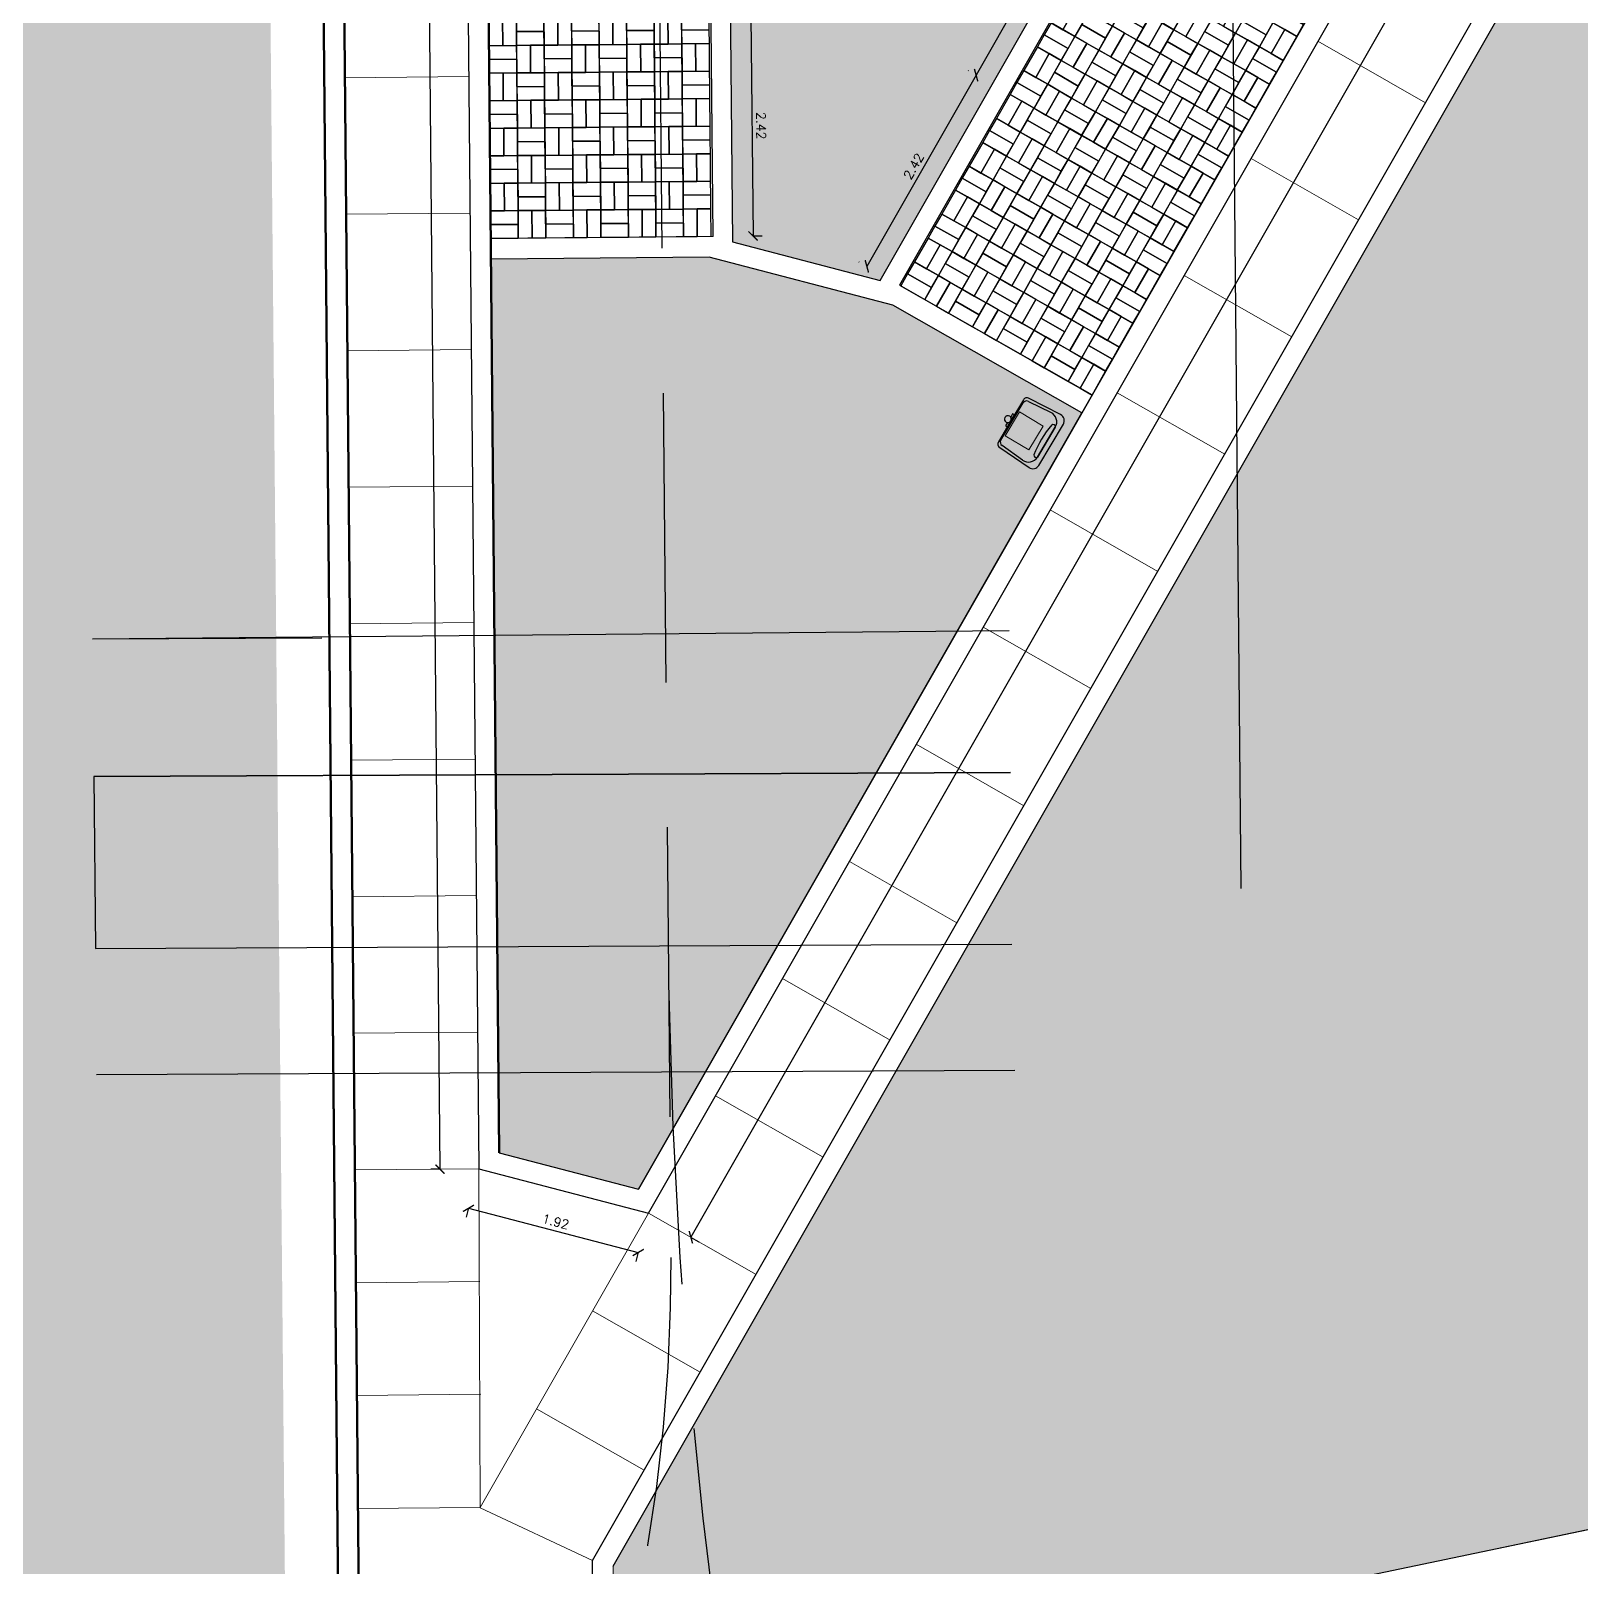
# Model space of a CAD drawing. Header units: millimetres. Extents: x 460 to 723, y 360 to 962.
# Drawn here: x 575.04 to 592.02, y 500.24 to 517.08 of the extents above; entities that cross this region are included whole.
import ezdxf

# ---------------------------------------------------------------- set-up
doc = ezdxf.new("R2010")
doc.units = ezdxf.units.MM
doc.linetypes.add('CONTINUA', pattern=[0])
doc.linetypes.add('HIDDEN2', pattern=[4.7625, 3.175, -1.5875])
doc.layers.get('0').update_dxf_attribs({"true_color": 0xc2ced6})
for name, color, linetype in [('00_EJE VIAL', 253, 'HIDDEN2'), ('00_Lotes', 224, 'Continuous'), ('0_HATCH_VEREDA', 253, 'Continuous'), ('0_RETIROS', 84, 'Continuous'), ('_P_ARQ', 7, 'Continuous'), ('C-ROAD', 7, 'Continuous'), ('G-ACOTADO LOTES', 251, 'Continuous'), ('H_BORDES', 252, 'CONTINUA')]:
    doc.layers.add(name, color=color, linetype=linetype)
doc.layers.add('A_TRAZADO', color=4, linetype='Continuous', plot=False)
for name, color, linetype, lineweight in [('LOTES_MENORCA', 250, 'Continuous', 50), ('Menorca-Parques-A-Arboles', 74, 'Continuous', 18), ('Menorca-Parques-A-Bruñas', 252, 'Continuous', 5), ('Menorca-Parques-A-Sardineles', 8, 'Continuous', 18)]:
    doc.layers.add(name, color=color, linetype=linetype, lineweight=lineweight)
doc.styles.add('01COTAS', font='romans.shx')
doc.dimstyles.new('DIM-50-PLANTA', dxfattribs={"dimscale": 0.05, "dimtxt": 2, "dimasz": 2, "dimexe": 2, "dimexo": 2, "dimgap": 1, "dimtad": 1, "dimzin": 4, "dimdsep": 46, "dimtxsty": '01COTAS', "dimblk": 'ARCHTICK', "dimcen": 25, "dimclrd": 256, "dimclre": 256, "dimclrt": 2, "dimadec": 0, "dimazin": 3, "dimtfac": 1, "dimtmove": 2, "dimatfit": 3, "dimfxl": 2, "dimtolj": 1, "dimtzin": 0, "dimarcsym": 0})

# ---------------------------------------------------------------- blocks, each defined once
blk = doc.blocks.new('adoquien blanco 1.4 x 1.4')
at = {"layer": '0_HATCH_VEREDA', "elevation": -6.801}
for points in [[(311106.796, 8611269.234), (311106.882, 8611269.184), (311106.982, 8611269.358), (311106.896, 8611269.408)], [(311106.882, 8611269.184), (311106.969, 8611269.134), (311107.069, 8611269.308), (311106.982, 8611269.358)], [(311107.069, 8611269.308), (311107.019, 8611269.221), (311107.192, 8611269.121), (311107.242, 8611269.208)], [(311106.796, 8611269.234), (311106.746, 8611269.148), (311106.919, 8611269.048), (311106.969, 8611269.134)], [(311107.019, 8611269.221), (311106.969, 8611269.134), (311107.142, 8611269.034), (311107.192, 8611269.121)], [(311107.142, 8611269.034), (311107.229, 8611268.984), (311107.329, 8611269.158), (311107.242, 8611269.208)], [(311106.746, 8611269.148), (311106.696, 8611269.061), (311106.869, 8611268.961), (311106.919, 8611269.048)], [(311106.869, 8611268.961), (311106.955, 8611268.911), (311107.055, 8611269.084), (311106.969, 8611269.134)], [(311106.955, 8611268.911), (311107.042, 8611268.861), (311107.142, 8611269.034), (311107.055, 8611269.084)], [(311107.229, 8611268.984), (311107.315, 8611268.934), (311107.415, 8611269.108), (311107.329, 8611269.158)], [(311107.415, 8611269.108), (311107.365, 8611269.021), (311107.538, 8611268.921), (311107.588, 8611269.008)], [(311106.596, 8611268.888), (311106.682, 8611268.838), (311106.782, 8611269.011), (311106.696, 8611269.061)], [(311106.682, 8611268.838), (311106.769, 8611268.788), (311106.869, 8611268.961), (311106.782, 8611269.011)], [(311106.869, 8611268.961), (311106.819, 8611268.875), (311106.992, 8611268.775), (311107.042, 8611268.861)], [(311107.142, 8611269.034), (311107.092, 8611268.948), (311107.265, 8611268.848), (311107.315, 8611268.934)], [(311107.365, 8611269.021), (311107.315, 8611268.934), (311107.488, 8611268.834), (311107.538, 8611268.921)], [(311107.488, 8611268.834), (311107.575, 8611268.784), (311107.675, 8611268.958), (311107.588, 8611269.008)], [(311107.575, 8611268.784), (311107.662, 8611268.734), (311107.762, 8611268.908), (311107.675, 8611268.958)], [(311106.596, 8611268.888), (311106.546, 8611268.801), (311106.719, 8611268.701), (311106.769, 8611268.788)], [(311106.819, 8611268.875), (311106.769, 8611268.788), (311106.942, 8611268.688), (311106.992, 8611268.775)], [(311106.942, 8611268.688), (311107.029, 8611268.638), (311107.129, 8611268.811), (311107.042, 8611268.861)], [(311107.092, 8611268.948), (311107.042, 8611268.861), (311107.215, 8611268.761), (311107.265, 8611268.848)], [(311107.215, 8611268.761), (311107.302, 8611268.711), (311107.402, 8611268.884), (311107.315, 8611268.934)], [(311107.302, 8611268.711), (311107.388, 8611268.661), (311107.488, 8611268.834), (311107.402, 8611268.884)], [(311107.762, 8611268.908), (311107.712, 8611268.821), (311107.885, 8611268.721), (311107.935, 8611268.808)], [(311106.546, 8611268.801), (311106.496, 8611268.715), (311106.669, 8611268.615), (311106.719, 8611268.701)], [(311106.669, 8611268.615), (311106.755, 8611268.565), (311106.855, 8611268.738), (311106.769, 8611268.788)], [(311106.755, 8611268.565), (311106.842, 8611268.515), (311106.942, 8611268.688), (311106.855, 8611268.738)], [(311107.029, 8611268.638), (311107.115, 8611268.588), (311107.215, 8611268.761), (311107.129, 8611268.811)], [(311107.215, 8611268.761), (311107.165, 8611268.675), (311107.338, 8611268.575), (311107.388, 8611268.661)], [(311107.438, 8611268.748), (311107.388, 8611268.661), (311107.562, 8611268.561), (311107.612, 8611268.648)], [(311107.488, 8611268.834), (311107.438, 8611268.748), (311107.612, 8611268.648), (311107.662, 8611268.734)], [(311107.562, 8611268.561), (311107.648, 8611268.511), (311107.748, 8611268.684), (311107.662, 8611268.734)], [(311107.712, 8611268.821), (311107.662, 8611268.734), (311107.835, 8611268.634), (311107.885, 8611268.721)], [(311107.835, 8611268.634), (311107.921, 8611268.584), (311108.021, 8611268.758), (311107.935, 8611268.808)], [(311107.921, 8611268.584), (311108.008, 8611268.534), (311108.108, 8611268.708), (311108.021, 8611268.758)], [(311106.396, 8611268.541), (311106.482, 8611268.491), (311106.582, 8611268.665), (311106.496, 8611268.715)], [(311106.482, 8611268.491), (311106.569, 8611268.442), (311106.669, 8611268.615), (311106.582, 8611268.665)], [(311106.942, 8611268.688), (311106.892, 8611268.601), (311107.065, 8611268.501), (311107.115, 8611268.588)], [(311107.165, 8611268.675), (311107.115, 8611268.588), (311107.288, 8611268.488), (311107.338, 8611268.575)], [(311107.288, 8611268.488), (311107.375, 8611268.438), (311107.475, 8611268.611), (311107.388, 8611268.661)], [(311107.648, 8611268.511), (311107.735, 8611268.461), (311107.835, 8611268.634), (311107.748, 8611268.684)], [(311107.835, 8611268.634), (311107.785, 8611268.548), (311107.958, 8611268.448), (311108.008, 8611268.534)], [(311108.058, 8611268.621), (311108.008, 8611268.534), (311108.181, 8611268.434), (311108.231, 8611268.521)], [(311108.108, 8611268.708), (311108.058, 8611268.621), (311108.231, 8611268.521), (311108.281, 8611268.608)], [(311106.396, 8611268.541), (311106.346, 8611268.455), (311106.519, 8611268.355), (311106.569, 8611268.442)], [(311106.619, 8611268.528), (311106.569, 8611268.442), (311106.742, 8611268.342), (311106.792, 8611268.428)], [(311106.669, 8611268.615), (311106.619, 8611268.528), (311106.792, 8611268.428), (311106.842, 8611268.515)], [(311106.742, 8611268.342), (311106.829, 8611268.292), (311106.929, 8611268.465), (311106.842, 8611268.515)], [(311106.892, 8611268.601), (311106.842, 8611268.515), (311107.015, 8611268.415), (311107.065, 8611268.501)], [(311107.015, 8611268.415), (311107.102, 8611268.365), (311107.202, 8611268.538), (311107.115, 8611268.588)], [(311107.102, 8611268.365), (311107.188, 8611268.315), (311107.288, 8611268.488), (311107.202, 8611268.538)], [(311107.375, 8611268.438), (311107.462, 8611268.388), (311107.562, 8611268.561), (311107.475, 8611268.611)], [(311107.562, 8611268.561), (311107.512, 8611268.475), (311107.685, 8611268.375), (311107.735, 8611268.461)], [(311107.785, 8611268.548), (311107.735, 8611268.461), (311107.908, 8611268.361), (311107.958, 8611268.448)], [(311107.908, 8611268.361), (311107.995, 8611268.311), (311108.095, 8611268.484), (311108.008, 8611268.534)], [(311106.346, 8611268.455), (311106.296, 8611268.368), (311106.469, 8611268.268), (311106.519, 8611268.355)], [(311106.469, 8611268.268), (311106.555, 8611268.218), (311106.655, 8611268.392), (311106.569, 8611268.442)], [(311106.555, 8611268.218), (311106.642, 8611268.168), (311106.742, 8611268.342), (311106.655, 8611268.392)], [(311106.829, 8611268.292), (311106.915, 8611268.242), (311107.015, 8611268.415), (311106.929, 8611268.465)], [(311107.015, 8611268.415), (311106.965, 8611268.328), (311107.138, 8611268.228), (311107.188, 8611268.315)], [(311107.238, 8611268.401), (311107.188, 8611268.315), (311107.362, 8611268.215), (311107.412, 8611268.301)], [(311107.288, 8611268.488), (311107.238, 8611268.401), (311107.412, 8611268.301), (311107.462, 8611268.388)], [(311107.512, 8611268.475), (311107.462, 8611268.388), (311107.635, 8611268.288), (311107.685, 8611268.375)], [(311107.635, 8611268.288), (311107.722, 8611268.238), (311107.821, 8611268.411), (311107.735, 8611268.461)], [(311107.722, 8611268.238), (311107.808, 8611268.188), (311107.908, 8611268.361), (311107.821, 8611268.411)], [(311107.995, 8611268.311), (311108.081, 8611268.261), (311108.181, 8611268.434), (311108.095, 8611268.484)], [(311106.196, 8611268.195), (311106.282, 8611268.145), (311106.382, 8611268.318), (311106.296, 8611268.368)], [(311106.282, 8611268.145), (311106.369, 8611268.095), (311106.469, 8611268.268), (311106.382, 8611268.318)], [(311106.742, 8611268.342), (311106.692, 8611268.255), (311106.865, 8611268.155), (311106.915, 8611268.242)], [(311106.965, 8611268.328), (311106.915, 8611268.242), (311107.088, 8611268.142), (311107.138, 8611268.228)], [(311107.088, 8611268.142), (311107.175, 8611268.092), (311107.275, 8611268.265), (311107.188, 8611268.315)], [(311107.362, 8611268.215), (311107.448, 8611268.165), (311107.548, 8611268.338), (311107.462, 8611268.388)], [(311107.448, 8611268.165), (311107.535, 8611268.115), (311107.635, 8611268.288), (311107.548, 8611268.338)], [(311107.635, 8611268.288), (311107.585, 8611268.201), (311107.758, 8611268.101), (311107.808, 8611268.188)], [(311107.908, 8611268.361), (311107.858, 8611268.275), (311108.031, 8611268.175), (311108.081, 8611268.261)], [(311106.196, 8611268.195), (311106.146, 8611268.108), (311106.319, 8611268.008), (311106.369, 8611268.095)], [(311106.419, 8611268.182), (311106.369, 8611268.095), (311106.542, 8611267.995), (311106.592, 8611268.082)], [(311106.469, 8611268.268), (311106.419, 8611268.182), (311106.592, 8611268.082), (311106.642, 8611268.168)], [(311106.542, 8611267.995), (311106.629, 8611267.945), (311106.729, 8611268.118), (311106.642, 8611268.168)], [(311106.692, 8611268.255), (311106.642, 8611268.168), (311106.815, 8611268.068), (311106.865, 8611268.155)], [(311106.815, 8611268.068), (311106.902, 8611268.018), (311107.002, 8611268.192), (311106.915, 8611268.242)], [(311106.902, 8611268.018), (311106.989, 8611267.968), (311107.088, 8611268.142), (311107.002, 8611268.192)], [(311107.175, 8611268.092), (311107.262, 8611268.042), (311107.362, 8611268.215), (311107.275, 8611268.265)], [(311107.362, 8611268.215), (311107.312, 8611268.128), (311107.485, 8611268.028), (311107.535, 8611268.115)], [(311107.585, 8611268.201), (311107.535, 8611268.115), (311107.708, 8611268.015), (311107.758, 8611268.101)], [(311107.708, 8611268.015), (311107.795, 8611267.965), (311107.895, 8611268.138), (311107.808, 8611268.188)], [(311107.858, 8611268.275), (311107.808, 8611268.188), (311107.981, 8611268.088), (311108.031, 8611268.175)], [(311106.146, 8611268.108), (311106.096, 8611268.022), (311106.269, 8611267.922), (311106.319, 8611268.008)], [(311106.269, 8611267.922), (311106.355, 8611267.872), (311106.455, 8611268.045), (311106.369, 8611268.095)], [(311106.629, 8611267.945), (311106.715, 8611267.895), (311106.815, 8611268.068), (311106.729, 8611268.118)], [(311106.815, 8611268.068), (311106.765, 8611267.982), (311106.939, 8611267.882), (311106.989, 8611267.968)], [(311107.039, 8611268.055), (311106.989, 8611267.968), (311107.162, 8611267.868), (311107.212, 8611267.955)], [(311107.088, 8611268.142), (311107.039, 8611268.055), (311107.212, 8611267.955), (311107.262, 8611268.042)], [(311107.312, 8611268.128), (311107.262, 8611268.042), (311107.435, 8611267.942), (311107.485, 8611268.028)], [(311107.435, 8611267.942), (311107.522, 8611267.892), (311107.622, 8611268.065), (311107.535, 8611268.115)], [(311107.522, 8611267.892), (311107.608, 8611267.842), (311107.708, 8611268.015), (311107.622, 8611268.065)], [(311107.795, 8611267.965), (311107.881, 8611267.915), (311107.981, 8611268.088), (311107.895, 8611268.138)], [(311106.355, 8611267.872), (311106.442, 8611267.822), (311106.542, 8611267.995), (311106.455, 8611268.045)], [(311106.542, 8611267.995), (311106.492, 8611267.908), (311106.665, 8611267.808), (311106.715, 8611267.895)], [(311106.765, 8611267.982), (311106.715, 8611267.895), (311106.889, 8611267.795), (311106.939, 8611267.882)], [(311106.889, 8611267.795), (311106.975, 8611267.745), (311107.075, 8611267.918), (311106.989, 8611267.968)], [(311107.162, 8611267.868), (311107.248, 8611267.818), (311107.348, 8611267.992), (311107.262, 8611268.042)], [(311107.248, 8611267.818), (311107.335, 8611267.768), (311107.435, 8611267.942), (311107.348, 8611267.992)], [(311107.435, 8611267.942), (311107.385, 8611267.855), (311107.558, 8611267.755), (311107.608, 8611267.842)], [(311107.708, 8611268.015), (311107.658, 8611267.928), (311107.831, 8611267.828), (311107.881, 8611267.915)], [(311106.492, 8611267.908), (311106.442, 8611267.822), (311106.615, 8611267.722), (311106.665, 8611267.808)], [(311106.615, 8611267.722), (311106.702, 8611267.672), (311106.802, 8611267.845), (311106.715, 8611267.895)], [(311106.702, 8611267.672), (311106.789, 8611267.622), (311106.889, 8611267.795), (311106.802, 8611267.845)], [(311106.975, 8611267.745), (311107.062, 8611267.695), (311107.162, 8611267.868), (311107.075, 8611267.918)], [(311107.162, 8611267.868), (311107.112, 8611267.782), (311107.285, 8611267.682), (311107.335, 8611267.768)], [(311107.385, 8611267.855), (311107.335, 8611267.768), (311107.508, 8611267.668), (311107.558, 8611267.755)], [(311107.508, 8611267.668), (311107.595, 8611267.618), (311107.695, 8611267.792), (311107.608, 8611267.842)], [(311107.658, 8611267.928), (311107.608, 8611267.842), (311107.781, 8611267.742), (311107.831, 8611267.828)], [(311106.889, 8611267.795), (311106.839, 8611267.709), (311107.012, 8611267.609), (311107.062, 8611267.695)], [(311107.112, 8611267.782), (311107.062, 8611267.695), (311107.235, 8611267.595), (311107.285, 8611267.682)], [(311107.235, 8611267.595), (311107.322, 8611267.545), (311107.422, 8611267.718), (311107.335, 8611267.768)], [(311107.322, 8611267.545), (311107.408, 8611267.495), (311107.508, 8611267.668), (311107.422, 8611267.718)], [(311107.595, 8611267.618), (311107.681, 8611267.568), (311107.781, 8611267.742), (311107.695, 8611267.792)], [(311106.839, 8611267.709), (311106.789, 8611267.622), (311106.962, 8611267.522), (311107.012, 8611267.609)], [(311106.962, 8611267.522), (311107.048, 8611267.472), (311107.148, 8611267.645), (311107.062, 8611267.695)], [(311107.048, 8611267.472), (311107.135, 8611267.422), (311107.235, 8611267.595), (311107.148, 8611267.645)], [(311107.508, 8611267.668), (311107.458, 8611267.582), (311107.631, 8611267.482), (311107.681, 8611267.568)], [(311107.185, 8611267.509), (311107.135, 8611267.422), (311107.308, 8611267.322), (311107.358, 8611267.409)], [(311107.235, 8611267.595), (311107.185, 8611267.509), (311107.358, 8611267.409), (311107.408, 8611267.495)], [(311107.308, 8611267.322), (311107.395, 8611267.272), (311107.495, 8611267.445), (311107.408, 8611267.495)], [(311107.458, 8611267.582), (311107.408, 8611267.495), (311107.581, 8611267.395), (311107.631, 8611267.482)], [(311107.395, 8611267.272), (311107.481, 8611267.222), (311107.581, 8611267.395), (311107.495, 8611267.445)]]:
    blk.add_lwpolyline(points, close=True, dxfattribs=at)
blk = doc.blocks.new('block adoquin rojo')
at = {"layer": 'C-ROAD', "color": 244, "linetype": 'Continuous', "transparency": 33554687}
for points in [[(311091.88, 8611257.877), (311091.78, 8611257.876), (311091.781, 8611257.676), (311091.881, 8611257.677)], [(311091.98, 8611257.877), (311091.88, 8611257.877), (311091.881, 8611257.677), (311091.981, 8611257.677)], [(311091.98, 8611257.877), (311091.98, 8611257.777), (311092.18, 8611257.778), (311092.18, 8611257.878)], [(311092.28, 8611257.879), (311092.18, 8611257.878), (311092.181, 8611257.678), (311092.281, 8611257.679)], [(311092.38, 8611257.879), (311092.28, 8611257.879), (311092.281, 8611257.679), (311092.381, 8611257.679)], [(311092.38, 8611257.879), (311092.38, 8611257.779), (311092.58, 8611257.78), (311092.58, 8611257.88)], [(311092.68, 8611257.881), (311092.58, 8611257.88), (311092.581, 8611257.68), (311092.681, 8611257.681)], [(311092.78, 8611257.881), (311092.68, 8611257.881), (311092.681, 8611257.681), (311092.781, 8611257.681)], [(311092.78, 8611257.881), (311092.78, 8611257.781), (311092.98, 8611257.782), (311092.98, 8611257.882)], [(311093.08, 8611257.883), (311092.98, 8611257.882), (311092.981, 8611257.682), (311093.081, 8611257.683)], [(311093.18, 8611257.883), (311093.08, 8611257.883), (311093.081, 8611257.683), (311093.181, 8611257.683)], [(311093.18, 8611257.883), (311093.18, 8611257.783), (311093.38, 8611257.784), (311093.38, 8611257.884)], [(311091.98, 8611257.777), (311091.981, 8611257.677), (311092.181, 8611257.678), (311092.18, 8611257.778)], [(311092.38, 8611257.779), (311092.381, 8611257.679), (311092.581, 8611257.68), (311092.58, 8611257.78)], [(311092.78, 8611257.781), (311092.781, 8611257.681), (311092.981, 8611257.682), (311092.98, 8611257.782)], [(311093.18, 8611257.783), (311093.181, 8611257.683), (311093.381, 8611257.684), (311093.38, 8611257.784)], [(311091.781, 8611257.676), (311091.781, 8611257.576), (311091.981, 8611257.577), (311091.981, 8611257.677)], [(311092.081, 8611257.678), (311091.981, 8611257.677), (311091.981, 8611257.477), (311092.081, 8611257.478)], [(311092.181, 8611257.678), (311092.081, 8611257.678), (311092.081, 8611257.478), (311092.181, 8611257.478)], [(311092.181, 8611257.678), (311092.181, 8611257.578), (311092.381, 8611257.579), (311092.381, 8611257.679)], [(311092.481, 8611257.68), (311092.381, 8611257.679), (311092.381, 8611257.479), (311092.481, 8611257.48)], [(311092.581, 8611257.68), (311092.481, 8611257.68), (311092.481, 8611257.48), (311092.581, 8611257.48)], [(311092.581, 8611257.68), (311092.581, 8611257.58), (311092.781, 8611257.581), (311092.781, 8611257.681)], [(311092.881, 8611257.682), (311092.781, 8611257.681), (311092.781, 8611257.481), (311092.881, 8611257.482)], [(311092.981, 8611257.682), (311092.881, 8611257.682), (311092.881, 8611257.482), (311092.981, 8611257.482)], [(311092.981, 8611257.682), (311092.981, 8611257.582), (311093.181, 8611257.583), (311093.181, 8611257.683)], [(311093.281, 8611257.684), (311093.181, 8611257.683), (311093.181, 8611257.483), (311093.281, 8611257.484)], [(311093.381, 8611257.684), (311093.281, 8611257.684), (311093.281, 8611257.484), (311093.381, 8611257.484)], [(311091.781, 8611257.576), (311091.781, 8611257.477), (311091.981, 8611257.477), (311091.981, 8611257.577)], [(311091.981, 8611257.477), (311091.881, 8611257.477), (311091.882, 8611257.277), (311091.982, 8611257.277)], [(311091.981, 8611257.477), (311091.982, 8611257.377), (311092.182, 8611257.378), (311092.181, 8611257.478)], [(311092.181, 8611257.578), (311092.181, 8611257.478), (311092.381, 8611257.479), (311092.381, 8611257.579)], [(311092.281, 8611257.479), (311092.181, 8611257.478), (311092.182, 8611257.278), (311092.282, 8611257.279)], [(311092.381, 8611257.479), (311092.281, 8611257.479), (311092.282, 8611257.279), (311092.382, 8611257.279)], [(311092.381, 8611257.479), (311092.382, 8611257.379), (311092.582, 8611257.38), (311092.581, 8611257.48)], [(311092.581, 8611257.58), (311092.581, 8611257.48), (311092.781, 8611257.481), (311092.781, 8611257.581)], [(311092.681, 8611257.481), (311092.581, 8611257.48), (311092.582, 8611257.28), (311092.682, 8611257.281)], [(311092.781, 8611257.481), (311092.681, 8611257.481), (311092.682, 8611257.281), (311092.782, 8611257.281)], [(311092.781, 8611257.481), (311092.782, 8611257.381), (311092.982, 8611257.382), (311092.981, 8611257.482)], [(311092.981, 8611257.582), (311092.981, 8611257.482), (311093.181, 8611257.483), (311093.181, 8611257.583)], [(311093.081, 8611257.483), (311092.981, 8611257.482), (311092.982, 8611257.282), (311093.082, 8611257.283)], [(311093.181, 8611257.483), (311093.081, 8611257.483), (311093.082, 8611257.283), (311093.182, 8611257.283)], [(311093.181, 8611257.483), (311093.182, 8611257.383), (311093.382, 8611257.384), (311093.381, 8611257.484)], [(311091.881, 8611257.477), (311091.781, 8611257.477), (311091.782, 8611257.277), (311091.882, 8611257.277)], [(311091.982, 8611257.377), (311091.982, 8611257.277), (311092.182, 8611257.278), (311092.182, 8611257.378)], [(311092.382, 8611257.379), (311092.382, 8611257.279), (311092.582, 8611257.28), (311092.582, 8611257.38)], [(311092.782, 8611257.381), (311092.782, 8611257.281), (311092.982, 8611257.282), (311092.982, 8611257.382)], [(311093.182, 8611257.383), (311093.182, 8611257.283), (311093.382, 8611257.284), (311093.382, 8611257.384)], [(311091.782, 8611257.277), (311091.783, 8611257.177), (311091.983, 8611257.177), (311091.982, 8611257.277)], [(311092.082, 8611257.278), (311091.982, 8611257.277), (311091.983, 8611257.077), (311092.083, 8611257.078)], [(311092.182, 8611257.278), (311092.082, 8611257.278), (311092.083, 8611257.078), (311092.183, 8611257.078)], [(311092.182, 8611257.278), (311092.183, 8611257.178), (311092.383, 8611257.179), (311092.382, 8611257.279)], [(311092.482, 8611257.28), (311092.382, 8611257.279), (311092.383, 8611257.079), (311092.483, 8611257.08)], [(311092.582, 8611257.28), (311092.482, 8611257.28), (311092.483, 8611257.08), (311092.583, 8611257.08)], [(311092.582, 8611257.28), (311092.583, 8611257.18), (311092.783, 8611257.181), (311092.782, 8611257.281)], [(311092.882, 8611257.282), (311092.782, 8611257.281), (311092.783, 8611257.081), (311092.883, 8611257.082)], [(311092.982, 8611257.282), (311092.882, 8611257.282), (311092.883, 8611257.082), (311092.983, 8611257.082)], [(311092.982, 8611257.282), (311092.983, 8611257.182), (311093.183, 8611257.183), (311093.182, 8611257.283)], [(311093.282, 8611257.284), (311093.182, 8611257.283), (311093.183, 8611257.083), (311093.283, 8611257.084)], [(311093.382, 8611257.284), (311093.282, 8611257.284), (311093.283, 8611257.084), (311093.383, 8611257.084)], [(311091.783, 8611257.177), (311091.783, 8611257.077), (311091.983, 8611257.077), (311091.983, 8611257.177)], [(311092.183, 8611257.178), (311092.183, 8611257.078), (311092.383, 8611257.079), (311092.383, 8611257.179)], [(311092.583, 8611257.18), (311092.583, 8611257.08), (311092.783, 8611257.081), (311092.783, 8611257.181)], [(311092.983, 8611257.182), (311092.983, 8611257.082), (311093.183, 8611257.083), (311093.183, 8611257.183)], [(311091.883, 8611257.077), (311091.783, 8611257.077), (311091.784, 8611256.877), (311091.884, 8611256.877)], [(311091.983, 8611257.077), (311091.883, 8611257.077), (311091.884, 8611256.877), (311091.984, 8611256.877)], [(311091.983, 8611257.077), (311091.984, 8611256.977), (311092.184, 8611256.978), (311092.183, 8611257.078)], [(311092.283, 8611257.079), (311092.183, 8611257.078), (311092.184, 8611256.878), (311092.284, 8611256.879)], [(311092.383, 8611257.079), (311092.283, 8611257.079), (311092.284, 8611256.879), (311092.384, 8611256.879)], [(311092.383, 8611257.079), (311092.384, 8611256.979), (311092.584, 8611256.98), (311092.583, 8611257.08)], [(311092.683, 8611257.081), (311092.583, 8611257.08), (311092.584, 8611256.88), (311092.684, 8611256.881)], [(311092.783, 8611257.081), (311092.683, 8611257.081), (311092.684, 8611256.881), (311092.784, 8611256.881)], [(311092.783, 8611257.081), (311092.784, 8611256.981), (311092.984, 8611256.982), (311092.983, 8611257.082)], [(311093.083, 8611257.083), (311092.983, 8611257.082), (311092.984, 8611256.882), (311093.084, 8611256.883)], [(311093.183, 8611257.083), (311093.083, 8611257.083), (311093.084, 8611256.883), (311093.184, 8611256.883)], [(311093.183, 8611257.083), (311093.184, 8611256.983), (311093.384, 8611256.984), (311093.383, 8611257.084)], [(311091.984, 8611256.977), (311091.984, 8611256.877), (311092.184, 8611256.878), (311092.184, 8611256.978)], [(311092.384, 8611256.979), (311092.384, 8611256.879), (311092.584, 8611256.88), (311092.584, 8611256.98)], [(311092.784, 8611256.981), (311092.784, 8611256.881), (311092.984, 8611256.882), (311092.984, 8611256.982)], [(311093.184, 8611256.983), (311093.184, 8611256.883), (311093.384, 8611256.884), (311093.384, 8611256.984)], [(311091.784, 8611256.877), (311091.785, 8611256.777), (311091.985, 8611256.777), (311091.984, 8611256.877)], [(311092.084, 8611256.878), (311091.984, 8611256.877), (311091.985, 8611256.677), (311092.085, 8611256.678)], [(311092.184, 8611256.878), (311092.084, 8611256.878), (311092.085, 8611256.678), (311092.185, 8611256.678)], [(311092.184, 8611256.878), (311092.185, 8611256.778), (311092.385, 8611256.779), (311092.384, 8611256.879)], [(311092.484, 8611256.88), (311092.384, 8611256.879), (311092.385, 8611256.679), (311092.485, 8611256.68)], [(311092.584, 8611256.88), (311092.484, 8611256.88), (311092.485, 8611256.68), (311092.585, 8611256.68)], [(311092.584, 8611256.88), (311092.585, 8611256.78), (311092.785, 8611256.781), (311092.784, 8611256.881)], [(311092.884, 8611256.882), (311092.784, 8611256.881), (311092.785, 8611256.681), (311092.885, 8611256.682)], [(311092.984, 8611256.882), (311092.884, 8611256.882), (311092.885, 8611256.682), (311092.985, 8611256.682)], [(311092.984, 8611256.882), (311092.985, 8611256.782), (311093.185, 8611256.783), (311093.184, 8611256.883)], [(311093.284, 8611256.884), (311093.184, 8611256.883), (311093.185, 8611256.683), (311093.285, 8611256.684)], [(311093.384, 8611256.884), (311093.284, 8611256.884), (311093.285, 8611256.684), (311093.385, 8611256.684)], [(311091.785, 8611256.777), (311091.785, 8611256.677), (311091.985, 8611256.677), (311091.985, 8611256.777)], [(311092.185, 8611256.778), (311092.185, 8611256.678), (311092.385, 8611256.679), (311092.385, 8611256.779)], [(311092.585, 8611256.78), (311092.585, 8611256.68), (311092.785, 8611256.681), (311092.785, 8611256.781)], [(311092.985, 8611256.782), (311092.985, 8611256.682), (311093.185, 8611256.683), (311093.185, 8611256.783)], [(311091.885, 8611256.677), (311091.785, 8611256.677), (311091.786, 8611256.477), (311091.886, 8611256.477)], [(311091.985, 8611256.677), (311091.885, 8611256.677), (311091.886, 8611256.477), (311091.986, 8611256.477)], [(311091.985, 8611256.677), (311091.986, 8611256.577), (311092.186, 8611256.578), (311092.185, 8611256.678)], [(311091.986, 8611256.577), (311091.986, 8611256.477), (311092.186, 8611256.478), (311092.186, 8611256.578)], [(311092.285, 8611256.679), (311092.185, 8611256.678), (311092.186, 8611256.478), (311092.286, 8611256.479)], [(311092.385, 8611256.679), (311092.285, 8611256.679), (311092.286, 8611256.479), (311092.386, 8611256.479)], [(311092.385, 8611256.679), (311092.386, 8611256.579), (311092.586, 8611256.58), (311092.585, 8611256.68)], [(311092.386, 8611256.579), (311092.386, 8611256.479), (311092.586, 8611256.48), (311092.586, 8611256.58)], [(311092.685, 8611256.681), (311092.585, 8611256.68), (311092.586, 8611256.48), (311092.686, 8611256.481)], [(311092.785, 8611256.681), (311092.685, 8611256.681), (311092.686, 8611256.481), (311092.786, 8611256.481)], [(311092.785, 8611256.681), (311092.786, 8611256.581), (311092.986, 8611256.582), (311092.985, 8611256.682)], [(311092.786, 8611256.581), (311092.786, 8611256.481), (311092.986, 8611256.482), (311092.986, 8611256.582)], [(311093.085, 8611256.683), (311092.985, 8611256.682), (311092.986, 8611256.482), (311093.086, 8611256.483)], [(311093.185, 8611256.683), (311093.085, 8611256.683), (311093.086, 8611256.483), (311093.186, 8611256.483)], [(311093.185, 8611256.683), (311093.186, 8611256.583), (311093.386, 8611256.584), (311093.385, 8611256.684)], [(311093.186, 8611256.583), (311093.186, 8611256.483), (311093.386, 8611256.484), (311093.386, 8611256.584)], [(311091.786, 8611256.477), (311091.787, 8611256.377), (311091.987, 8611256.377), (311091.986, 8611256.477)], [(311092.086, 8611256.478), (311091.986, 8611256.477), (311091.987, 8611256.277), (311092.087, 8611256.278)], [(311092.186, 8611256.478), (311092.086, 8611256.478), (311092.087, 8611256.278), (311092.187, 8611256.278)], [(311092.186, 8611256.478), (311092.187, 8611256.378), (311092.387, 8611256.379), (311092.386, 8611256.479)], [(311092.486, 8611256.48), (311092.386, 8611256.479), (311092.387, 8611256.279), (311092.487, 8611256.28)], [(311092.586, 8611256.48), (311092.486, 8611256.48), (311092.487, 8611256.28), (311092.587, 8611256.28)], [(311092.586, 8611256.48), (311092.587, 8611256.38), (311092.787, 8611256.381), (311092.786, 8611256.481)], [(311092.886, 8611256.482), (311092.786, 8611256.481), (311092.787, 8611256.281), (311092.887, 8611256.282)], [(311092.986, 8611256.482), (311092.886, 8611256.482), (311092.887, 8611256.282), (311092.987, 8611256.282)], [(311092.986, 8611256.482), (311092.987, 8611256.382), (311093.187, 8611256.383), (311093.186, 8611256.483)], [(311093.286, 8611256.484), (311093.186, 8611256.483), (311093.187, 8611256.283), (311093.287, 8611256.284)], [(311093.386, 8611256.484), (311093.286, 8611256.484), (311093.287, 8611256.284), (311093.387, 8611256.284)], [(311091.787, 8611256.377), (311091.787, 8611256.277), (311091.987, 8611256.277), (311091.987, 8611256.377)], [(311092.187, 8611256.378), (311092.187, 8611256.278), (311092.387, 8611256.279), (311092.387, 8611256.379)], [(311092.587, 8611256.38), (311092.587, 8611256.28), (311092.787, 8611256.281), (311092.787, 8611256.381)], [(311092.987, 8611256.382), (311092.987, 8611256.282), (311093.187, 8611256.283), (311093.187, 8611256.383)]]:
    blk.add_lwpolyline(points, close=True, dxfattribs=at)
blk = doc.blocks.new('_ArchTick')
at = {"color": 0, "linetype": 'ByBlock', "const_width": 0.15}
blk.add_lwpolyline([(-0.5, -0.5), (0.5, 0.5)], dxfattribs=at)
blk = doc.blocks.new('*D274')
at = {"layer": 'Defpoints', "color": 0, "linetype": 'Continuous', "transparency": 16777216}
for p in [(586.971, 518.48, -10.267), (585.4, 516.595), (585.772, 516.382, -10.267)]:
    blk.add_point(p, dxfattribs=at)
at = {"layer": 'Menorca-Parques-A-Bruñas', "linetype": 'Continuous', "lineweight": -2, "transparency": 16777216}
for p, q in [((586.598, 518.693), (585.4, 516.595)), ((586.516, 518.739), (586.511, 518.742)), ((585.318, 516.642), (585.313, 516.645))]:
    blk.add_line(p, q, dxfattribs=at)
at = {"layer": 'Menorca-Parques-A-Bruñas', "linetype": 'Continuous', "lineweight": -2, "transparency": 16777216, "xscale": 0.1, "yscale": 0.1, "zscale": 0.1}
for p, rotation in [((586.598, 518.693), 60.2630619355247), ((585.4, 516.595), 240.2630619355247)]:
    blk.add_blockref('_ArchTick', p, dxfattribs=dict(at, rotation=rotation))
at = {"layer": 'Menorca-Parques-A-Bruñas', "color": 2, "linetype": 'Continuous', "transparency": 16777216, "insert": (585.912, 517.693), "char_height": 0.1, "attachment_point": 5, "rotation": 60.2631, "style": '01COTAS'}
blk.add_mtext('\\A1;2.42', dxfattribs=at)
blk = doc.blocks.new('*D275')
at = {"layer": 'Defpoints', "color": 0, "linetype": 'Continuous', "transparency": 16777216}
for p in [(585.772, 516.382, -10.267), (584.202, 514.498), (584.574, 514.285, -10.267)]:
    blk.add_point(p, dxfattribs=at)
at = {"layer": 'Menorca-Parques-A-Bruñas', "linetype": 'Continuous', "lineweight": -2, "transparency": 16777216}
for p, q in [((585.4, 516.595), (584.202, 514.498)), ((585.318, 516.642), (585.313, 516.645)), ((584.119, 514.545), (584.115, 514.547))]:
    blk.add_line(p, q, dxfattribs=at)
at = {"layer": 'Menorca-Parques-A-Bruñas', "linetype": 'Continuous', "lineweight": -2, "transparency": 16777216, "xscale": 0.1, "yscale": 0.1, "zscale": 0.1}
for p, rotation in [((585.4, 516.595), 60.2630619355247), ((584.202, 514.498), 240.2630619355247)]:
    blk.add_blockref('_ArchTick', p, dxfattribs=dict(at, rotation=rotation))
at = {"layer": 'Menorca-Parques-A-Bruñas', "color": 2, "linetype": 'Continuous', "transparency": 16777216, "insert": (584.714, 515.596), "char_height": 0.1, "attachment_point": 5, "rotation": 60.2631, "style": '01COTAS'}
blk.add_mtext('\\A1;2.42', dxfattribs=at)
blk = doc.blocks.new('*D276')
at = {"layer": 'Defpoints', "color": 0, "linetype": 'Continuous', "transparency": 16777216}
for p in [(600.16, 536.243), (581.808, 504.115), (582.272, 503.85)]:
    blk.add_point(p, dxfattribs=at)
at = {"layer": 'Menorca-Parques-A-Bruñas', "linetype": 'Continuous', "lineweight": -2, "transparency": 16777216}
for p, q in [((600.624, 535.978), (582.272, 503.85)), ((600.621, 535.98), (600.711, 535.928)), ((582.268, 503.852), (582.359, 503.8))]:
    blk.add_line(p, q, dxfattribs=at)
at = {"layer": 'Menorca-Parques-A-Bruñas', "linetype": 'Continuous', "lineweight": -2, "transparency": 16777216, "xscale": 0.1, "yscale": 0.1, "zscale": 0.1}
for p, rotation in [((600.624, 535.978), 60.26305923354479), ((582.272, 503.85), 240.2630592335447)]:
    blk.add_blockref('_ArchTick', p, dxfattribs=dict(at, rotation=rotation))
at = {"layer": 'Menorca-Parques-A-Bruñas', "color": 2, "linetype": 'Continuous', "transparency": 16777216, "insert": (591.361, 519.963), "char_height": 0.1, "attachment_point": 5, "rotation": 60.2631, "style": '01COTAS'}
blk.add_mtext('\\A1;37.00', dxfattribs=at)
blk = doc.blocks.new('*D277')
at = {"layer": 'Defpoints', "color": 0, "linetype": 'Continuous', "transparency": 16777216}
for p in [(579.546, 548.019), (579.521, 504.596), (579.947, 504.6)]:
    blk.add_point(p, dxfattribs=at)
at = {"layer": 'Menorca-Parques-A-Bruñas', "linetype": 'Continuous', "lineweight": -2, "transparency": 16777216}
for p, q in [((579.125, 548.015), (579.021, 548.014)), ((579.121, 548.015), (579.521, 504.596)), ((579.526, 504.596), (579.421, 504.595))]:
    blk.add_line(p, q, dxfattribs=at)
at = {"layer": 'Menorca-Parques-A-Bruñas', "linetype": 'Continuous', "lineweight": -2, "transparency": 16777216, "xscale": 0.1, "yscale": 0.1, "zscale": 0.1}
for p, rotation in [((579.121, 548.015), 90.5285942891679), ((579.521, 504.596), 270.5285942891679)]:
    blk.add_blockref('_ArchTick', p, dxfattribs=dict(at, rotation=rotation))
at = {"layer": 'Menorca-Parques-A-Bruñas', "color": 2, "linetype": 'Continuous', "transparency": 16777216, "insert": (579.421, 526.306), "char_height": 0.1, "attachment_point": 5, "rotation": 270.5286, "style": '01COTAS'}
blk.add_mtext('\\A1;43.42', dxfattribs=at)
blk = doc.blocks.new('*D278')
at = {"layer": 'Defpoints', "color": 0, "linetype": 'Continuous', "transparency": 16777216}
for p in [(579.947, 504.6), (581.808, 504.115), (581.695, 503.682)]:
    blk.add_point(p, dxfattribs=at)
at = {"layer": 'Menorca-Parques-A-Bruñas', "linetype": 'Continuous', "lineweight": -2, "transparency": 16777216}
for p, q in [((579.835, 504.171), (579.809, 504.07)), ((579.834, 504.167), (581.695, 503.682)), ((581.696, 503.686), (581.67, 503.585))]:
    blk.add_line(p, q, dxfattribs=at)
at = {"layer": 'Menorca-Parques-A-Bruñas', "linetype": 'Continuous', "lineweight": -2, "transparency": 16777216, "xscale": 0.1, "yscale": 0.1, "zscale": 0.1}
for p, rotation in [((579.834, 504.167), 165.395826479235), ((581.695, 503.682), 345.395826479235)]:
    blk.add_blockref('_ArchTick', p, dxfattribs=dict(at, rotation=rotation))
at = {"layer": 'Menorca-Parques-A-Bruñas', "color": 2, "linetype": 'Continuous', "transparency": 16777216, "insert": (580.789, 504.021), "char_height": 0.1, "attachment_point": 5, "rotation": 345.3958, "style": '01COTAS'}
blk.add_mtext('\\A1;1.92', dxfattribs=at)
blk = doc.blocks.new('*D282')
at = {"layer": 'Defpoints', "color": 0, "linetype": 'Continuous', "transparency": 16777216}
for p in [(582.494, 517.242, -10.267), (582.516, 514.827), (582.954, 514.831)]:
    blk.add_point(p, dxfattribs=at)
at = {"layer": 'Menorca-Parques-A-Bruñas', "linetype": 'Continuous', "lineweight": -2, "transparency": 16777216}
for p, q in [((582.931, 517.246), (582.954, 514.831)), ((583.026, 517.247), (583.031, 517.247)), ((582.95, 514.831), (583.054, 514.832))]:
    blk.add_line(p, q, dxfattribs=at)
at = {"layer": 'Menorca-Parques-A-Bruñas', "linetype": 'Continuous', "lineweight": -2, "transparency": 16777216, "xscale": 0.1, "yscale": 0.1, "zscale": 0.1}
for p, rotation in [((582.931, 517.246), 90.5436313973759), ((582.954, 514.831), 270.5436313973759)]:
    blk.add_blockref('_ArchTick', p, dxfattribs=dict(at, rotation=rotation))
at = {"layer": 'Menorca-Parques-A-Bruñas', "color": 2, "linetype": 'Continuous', "transparency": 16777216, "insert": (583.043, 516.04), "char_height": 0.1, "attachment_point": 5, "rotation": 270.5436, "style": '01COTAS'}
blk.add_mtext('\\A1;2.42', dxfattribs=at)
blk = doc.blocks.new('TACHO CLASSIC')
for p, q in [((-0.009, 0.178), (-0.009, 0)), ((0, -0.157), (0, 0.157)), ((0.278, 0.224), (0.021, 0.208)), ((0.028, 0.186), (0.21, 0.202)), ((0.291, -0.127), (0.291, 0.127)), ((0.291, 0.127), (0.291, -0.127)), ((0.331, -0.174), (0.331, 0.174)), ((-0.009, 0.05), (-0.024, 0.05)), ((-0.024, 0.05), (-0.024, 0.023)), ((-0.009, 0), (-0.009, 0.05)), ((-0.009, -0.05), (-0.009, 0)), ((-0.009, 0), (-0.009, -0.177)), ((-0.024, -0.023), (-0.024, -0.05)), ((-0.024, -0.05), (-0.009, -0.05)), ((0.021, -0.208), (0.278, -0.224)), ((0.21, -0.202), (0.028, -0.186))]:
    blk.add_line(p, q)
for centre, radius, start, end in [((0.021, 0.178), 0.03, 90, 180), ((0.03, 0.157), 0.03, 94.7636, 180), ((0.216, 0.127), 0.075, 0, 94.7636), ((0.988, 0), 0.738, 170.1615, 189.8385), ((0.278, 0.119), 0.0178, 45.1765, 157.1842), ((0.281, 0.174), 0.05, 360, 93.5763), ((0.216, 0.127), 0.075, 360, 3.7553), ((-0.034, 0), 0.025, 138.3816, 133.2539), ((-0.034, 0), 0.025, 360, 66.4218), ((-0.034, 0), 0.025, 293.5782, 0), ((0.021, -0.177), 0.03, 180, 270), ((0.03, -0.157), 0.03, 180, 265.2364), ((0.216, -0.127), 0.075, 265.2364, 0), ((0.278, -0.119), 0.0178, 202.8158, 314.8235), ((0.281, -0.174), 0.05, 266.4237, 0), ((0.216, -0.127), 0.075, 356.2447, 0)]:
    blk.add_arc(centre, radius, start, end)
blk = doc.blocks.new('tacj')
at = {"layer": 'Menorca-Parques-A-Sardineles'}
blk.add_lwpolyline([(311255.272, 8611291.756), (311255.29, 8611291.956), (311255.09, 8611291.973), (311255.073, 8611291.774)], close=True, dxfattribs=at)
at = {"rotation": 175.0269663984169}
blk.add_blockref('TACHO CLASSIC', (311255.291, 8611291.842), dxfattribs=at)

msp = doc.modelspace()

# ---------------------------------------------------------------- hatches: boundary and pattern name
at = {"layer": 'A_TRAZADO'}
h = msp.add_hatch(color=1, dxfattribs=at)
h.dxf.hatch_style = 1
h.paths.add_polyline_path([(557.869, 862.527), (550.321, 862.458), (551.113, 776.104), (551.391, 746.402), (553.709, 495.179), (577.864, 495.401), (576.017, 695.58), (583.574, 695.65), (583.176, 738.826), (599.773, 738.979), (599.658, 751.429), (599.475, 770.985), (588.939, 770.691), (576.866, 770.341), (566.402, 770.039), (566.214, 776.245), (558.67, 776.173)])
at = {"layer": 'G-ACOTADO LOTES'}
h = msp.add_hatch(color=45, dxfattribs=at)
h.dxf.hatch_style = 1
h.paths.add_polyline_path([(582.727, 514.768), (584.347, 514.344), (596.247, 535.175), (583.751, 542.313), (582.474, 541.534)])
h.paths.add_polyline_path([(585.089, 520.513), (592.951, 534.276), (584.915, 538.866)], flags=16)
at = {"layer": 'Menorca-Parques-A-Arboles', "lineweight": 5, "true_color": 0x148b29, "transparency": 33554687}
h = msp.add_hatch(color=104, dxfattribs=at)
h.dxf.hatch_style = 1
edge = h.paths.add_edge_path()
edge.add_line((678.607, 683.766), (679.699, 645.024))
edge.add_line((679.699, 645.024), (635.12, 642.624))
edge.add_line((635.12, 642.624), (639.255, 528.193))
edge.add_arc((603.653, 543.432), 38.726, 289.7967, 336.8261, ccw=False)
edge.add_arc((595.364, 555.305), 52.84, 281.8027, 293.8978, ccw=False)
edge.add_line((606.172, 503.582), (581.438, 498.414))
edge.add_line((581.438, 498.414), (581.422, 500.243))
edge.add_line((581.422, 500.243), (591.707, 518.248))
edge.add_arc((608.685, 498.64), 25.937, 66.9827, 130.888, ccw=False)
edge.add_arc((624.961, 533.419), 12.514, 240.6414, 380.0208)
edge.add_arc((609.565, 543.636), 27.794, 347.674, 358.7085)
edge.add_arc((628.799, 544.726), 8.724, 348.6564, 409.702)
edge.add_arc((643.749, 588.856), 38.615, 224.2225, 256.0525, ccw=False)
edge.add_arc((587.901, 536.01), 38.279, 42.6066, 67.28)
edge.add_arc((603.941, 574.615), 3.527, 32.8696, 249.1571, ccw=False)
edge.add_arc((620.02, 586.668), 16.579, 217.7015, 255.6353)
edge.add_line((615.907, 570.608), (624.75, 568.09))
edge.add_arc((626.817, 575.35), 7.549, 254.1084, 347.7779)
edge.add_arc((650.237, 571.472), 16.204, 145.86, 171.9104, ccw=False)
edge.add_line((636.825, 580.566), (636.012, 592.388))
edge.add_arc((617.938, 595.063), 18.27, 351.5796, 411.7319)
edge.add_line((629.254, 609.407), (629.937, 611.354))
edge.add_arc((642.028, 621.923), 16.059, 131.5065, 221.1559, ccw=False)
edge.add_arc((615.127, 647.031), 20.868, 321.1797, 433.0754)
edge.add_arc((620.936, 675.9), 8.909, 198.6784, 271.7107, ccw=False)
edge.add_arc((601.322, 670.011), 11.579, 375.2012, 410.4524)
edge.add_line((608.695, 678.94), (632.613, 679.161))
edge.add_line((632.613, 679.161), (632.605, 680.973))
edge.add_line((632.605, 680.973), (678.607, 683.766))
edge = h.paths.add_edge_path(flags=16)
edge.add_spline(control_points=[(637.468, 568.944), (635.754, 566.195), (636.806, 563.036), (638.462, 558.575), (634.38, 559.111), (634.249, 563.192), (635.358, 566.328), (636.094, 569.605), (637.665, 572.197), (637.468, 568.944)], knot_values=[0, 0, 0, 0, 5.756567, 7.402105, 9.887776, 11.82195, 13.821172, 16.858987, 24.313674, 24.313674, 24.313674, 24.313674], degree=3, periodic=0)
edge = h.paths.add_edge_path(flags=16)
edge.add_spline(control_points=[(604.017, 515.131), (602.768, 514.479), (600.739, 513.42), (597.448, 513.016), (596.526, 509.178), (601.838, 509.865), (605.341, 512.045), (609.693, 511.438), (612.963, 513.356), (612.054, 516.578), (608.034, 516.884), (605.576, 515.811), (604.017, 515.131)], knot_values=[0, 0, 0, 0, 2.825676, 4.590349, 6.043507, 8.459096, 11.784158, 15.140146, 16.68681, 18.265878, 20.24013, 23.661857, 23.661857, 23.661857, 23.661857], degree=3, periodic=0)
h = msp.add_hatch(color=104, dxfattribs=at)
h.dxf.hatch_style = 1
h.paths.add_polyline_path([(586.559, 512.89), (584.488, 514.073), (582.473, 514.6), (580.081, 514.578), (580.171, 504.776), (581.697, 504.378)])

# ---------------------------------------------------------------- linework, layer by layer
at = {"layer": '00_EJE VIAL', "elevation": -8.17}
for points in [[(578.498, 889.33), (582.056, 503.739, -0.611579), (552.322, 488.174, -0.001477), (550.647, 489.365)], [(582.031, 506.506, 0.186823), (598.917, 465.17, 0.186823)]]:
    msp.add_lwpolyline(points, format="xyb", dxfattribs=at)
at = {"layer": '00_Lotes'}
for points, elevation in [([(581.194, 500.303), (602.014, 536.749), (580.984, 548.762), (601.571, 584.801), (613.509, 577.981)], 2.097), ([(579.776, 547.626), (599.851, 536.158), (581.697, 504.378)], 2.097), ([(581.697, 504.378), (599.851, 536.158), (579.776, 547.626), (580.171, 504.776), (581.697, 504.378)], 2.097), ([(585.169, 544.545), (583.964, 542.435), (596.535, 535.253), (584.561, 514.292)], 2.097), ([(582.516, 514.827), (582.264, 541.397), (579.834, 541.374)], 2.097), ([(581.422, 500.243), (602.323, 536.833)], 2.097), ([(582.516, 514.827), (580.079, 514.804)], -8.17), ([(582.473, 514.6), (580.081, 514.578)], -8.17), ([(584.488, 514.073), (582.473, 514.6)], 2.097), ([(584.561, 514.292), (586.672, 513.087)], -8.17), ([(581.438, 498.414), (601.208, 502.545)], 2.097), ([(581.234, 496.005), (581.194, 500.303)], -8.17)]:
    msp.add_lwpolyline(points, dxfattribs=dict(at, elevation=elevation))
at = {"layer": '00_Lotes', "elevation": 2.097}
for points in [[(581.808, 504.115), (600.16, 536.243), (579.546, 548.019), (579.947, 504.6)], [(582.727, 514.768), (584.347, 514.344), (596.247, 535.175), (583.751, 542.313), (582.474, 541.534)], [(586.559, 512.89), (584.488, 514.073), (582.473, 514.6), (580.081, 514.578), (580.171, 504.776), (581.697, 504.378)]]:
    msp.add_lwpolyline(points, close=True, dxfattribs=at)
at = {"layer": '0_RETIROS', "color": 250, "ltscale": 0.05, "elevation": -8.17}
for points in [[(588.077, 532.234), (588.304, 507.673)], [(575.711, 510.411), (578.225, 510.422)], [(575.725, 508.903), (585.778, 508.948)], [(585.778, 508.948), (575.725, 508.903), (575.743, 507.018), (585.793, 507.063)], [(575.743, 507.018), (585.793, 507.063)]]:
    msp.add_lwpolyline(points, dxfattribs=at)
at = {"layer": 'A_TRAZADO', "color": 1, "elevation": -8.17}
msp.add_lwpolyline([(558.446, 863.104), (550.898, 863.035), (551.69, 776.68), (551.968, 746.979), (554.287, 495.755), (578.441, 495.978), (576.594, 696.157), (584.151, 696.227), (583.753, 739.403), (600.35, 739.556), (600.236, 752.006), (600.052, 771.562), (589.516, 771.268), (577.443, 770.918), (566.979, 770.616), (566.791, 776.822), (559.247, 776.75)], close=True, dxfattribs=at)
at = {"layer": 'C-ROAD', "linetype": 'Continuous', "elevation": -8.17}
msp.add_lwpolyline([(585.772, 516.382), (587.87, 515.184)], dxfattribs=at)
msp.add_lwpolyline([(585.772, 516.382), (587.87, 515.184)], dxfattribs=at)
at = {"layer": 'H_BORDES', "lineweight": -2}
for points, elevation in [([(575.712, 510.411), (585.764, 510.503)], -8.17), ([(575.755, 505.635), (585.823, 505.681)], 0.377)]:
    msp.add_lwpolyline(points, dxfattribs=dict(at, elevation=elevation))
at = {"layer": 'LOTES_MENORCA', "elevation": -8.17}
msp.add_lwpolyline([(591.763, 688.446), (591.18, 751.652, 0.419995), (589.626, 753.147), (577.552, 752.797, 0.408454), (576.086, 751.274), (578.441, 495.978)], format="xyb", dxfattribs=at)
for points in [[(576.087, 751.108), (578.441, 495.978)], [(578.667, 495.98), (576.967, 680.232), (632.599, 680.746)], [(579.776, 547.626), (580.171, 504.776)]]:
    msp.add_lwpolyline(points, dxfattribs=at)
at = {"layer": 'Menorca-Parques-A-Arboles', "color": 104, "lineweight": 5, "true_color": 0x148b29, "transparency": 33554687, "elevation": 2.097}
msp.add_lwpolyline([(679.699, 645.024), (635.12, 642.624), (639.255, 528.193, -0.208134), (616.769, 506.995, -0.052824), (606.172, 503.582), (581.438, 498.414), (581.422, 500.243), (591.707, 518.248, -0.286298), (618.826, 522.512, 0.69618), (636.719, 537.703, 0.048184), (637.352, 543.01, 0.272845), (634.441, 551.379, -0.139785), (616.076, 561.924, 0.108076), (602.686, 571.32, -1.380019), (606.903, 576.529, 0.167045), (615.907, 570.608), (624.75, 568.09, 0.433099), (634.194, 573.752, -0.114158), (636.825, 580.566), (636.012, 592.388, 0.268661), (629.254, 609.407), (629.937, 611.354, -0.412422), (631.386, 633.949, 0.531125), (621.202, 666.996, -0.329907)], format="xyb", dxfattribs=at)
at = {"layer": 'Menorca-Parques-A-Bruñas', "linetype": 'Continuous', "elevation": 2.097}
for points in [[(581.422, 500.243), (602.323, 536.833)], [(589.149, 516.967), (590.329, 516.293)], [(579.836, 516.579), (578.477, 516.567)], [(588.415, 515.682), (589.595, 515.008)], [(579.85, 515.082), (578.491, 515.069)], [(587.681, 514.397), (588.861, 513.723)], [(579.864, 513.585), (578.505, 513.572)], [(586.947, 513.112), (588.127, 512.438)], [(579.878, 512.088), (578.519, 512.075)], [(586.213, 511.826), (587.392, 511.152)], [(579.891, 510.591), (578.533, 510.578)], [(585.478, 510.541), (586.658, 509.867)], [(584.744, 509.256), (585.924, 508.582)], [(579.905, 509.094), (578.546, 509.081)], [(584.01, 507.971), (585.19, 507.297)], [(579.919, 507.596), (578.56, 507.584)], [(583.276, 506.686), (584.456, 506.012)], [(579.933, 506.099), (578.574, 506.087)], [(582.542, 505.4), (583.722, 504.726)], [(579.947, 504.6), (578.588, 504.588)], [(581.808, 504.115), (579.963, 500.887), (579.947, 504.6)], [(581.808, 504.115), (582.987, 503.441)], [(579.958, 503.364), (578.599, 503.351)], [(581.194, 503.042), (582.374, 502.368)], [(579.969, 502.127), (578.611, 502.115)], [(580.581, 501.968), (581.761, 501.294)], [(579.963, 500.887), (578.622, 500.874)], [(579.963, 500.88), (581.194, 500.303)]]:
    msp.add_lwpolyline(points, dxfattribs=at)

# ---------------------------------------------------------------- block references
at = {"layer": '_P_ARQ', "linetype": 'Continuous', "xscale": 1.509708263131599, "yscale": 1.509708263131599, "zscale": 1.509708263131599, "rotation": 154.1472771318568}
msp.add_blockref('tacj', (6092468.128, 11495023.661, 2.097), dxfattribs=at)
at = {"layer": 'C-ROAD', "linetype": 'Continuous'}
for name, p, xscale, yscale, zscale, rotation in [('block adoquin rojo', (11023830.241, -6907546.05, -8.17), 1.509708263131599, 1.509708263131599, 1.509708263131599, 59.99436982254374), ('adoquien blanco 1.4 x 1.4', (-11436665.32, -6198118.27, 2.097), 1.509708263131599, 1.509708263131599, 1.509708263131599, 300.5254017421936), ('adoquien blanco 1.4 x 1.4', (-410122.118, -13001984.85, 2.097), 1.509708263131597, 1.509708263131597, 1.509708263131597, 0.2598841477350948)]:
    msp.add_blockref(name, p, dxfattribs=dict(at, xscale=xscale, yscale=yscale, zscale=zscale, rotation=rotation))

# ---------------------------------------------------------------- dimensions: what is measured, and where the dimension line sits
at = {"layer": 'Menorca-Parques-A-Bruñas', "linetype": 'Continuous'}
for p1, p2, distance, picture, middle in [((579.546, 548.019, 2.097), (579.947, 504.6, 2.097), -0.425, '*D277', (579.421, 526.306, 2.097)), ((600.16, 536.243, 2.097), (581.808, 504.115, 2.097), 0.535, '*D276', (591.361, 519.963, 2.097)), ((579.947, 504.6, 2.097), (581.808, 504.115, 2.097), -0.448, '*D278', (580.789, 504.021, 2.097))]:
    dim = msp.add_aligned_dim(p1=p1, p2=p2, distance=distance, dimstyle='DIM-50-PLANTA', override={"dimfxl": 0.09, "dimfxlon": 1}, dxfattribs=at)
    dim.commit()
    dim.dimension.update_dxf_attribs({"geometry": picture, "text_midpoint": middle})
for base, p1, p2, angle, picture, middle in [((585.4, 516.595, 2.097), (586.971, 518.48, -8.17), (585.772, 516.382, -8.17), 60.2631, '*D274', (585.912, 517.693, 2.097)), ((582.954, 514.831, 2.097), (582.494, 517.242, -8.17), (582.516, 514.827, 2.097), 90.5436, '*D282', (583.043, 516.04, 2.097)), ((584.202, 514.498, 2.097), (585.772, 516.382, -8.17), (584.574, 514.285, -8.17), 60.2631, '*D275', (584.714, 515.596, 2.097))]:
    dim = msp.add_linear_dim(base=base, p1=p1, p2=p2, angle=angle, dimstyle='DIM-50-PLANTA', override={"dimfxl": 0.09, "dimfxlon": 1}, dxfattribs=at)
    dim.commit()
    dim.dimension.update_dxf_attribs({"geometry": picture, "text_midpoint": middle})

doc.saveas('drawing.dxf')
